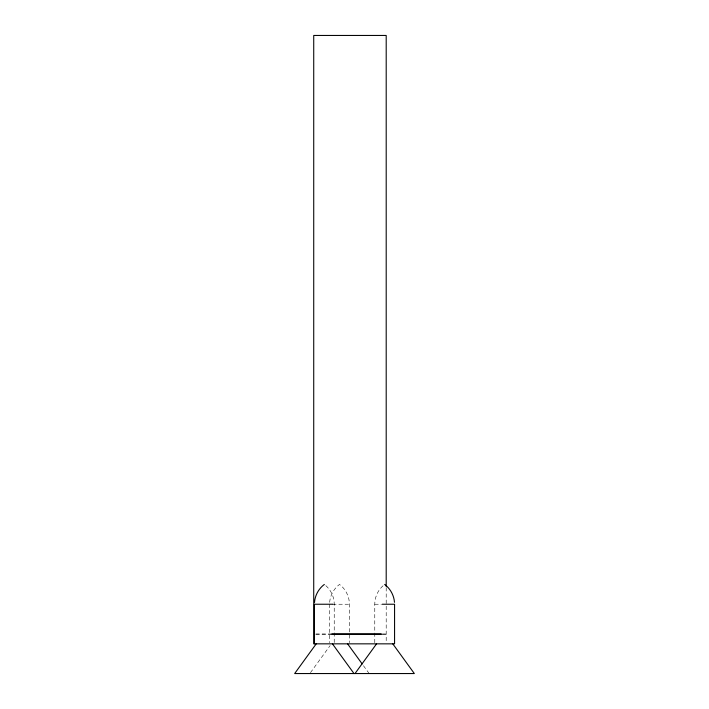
<?xml version="1.0" encoding="UTF-8"?>
<svg xmlns="http://www.w3.org/2000/svg" width="709" height="709" viewBox="0 0 709 709"><rect width="100%" height="100%" fill="white"/><g stroke="black" fill="none" stroke-linecap="round" stroke-linejoin="round"><path stroke-width="0.53" stroke-dasharray="3.54 2.66" d="M374.769 642.744L374.769 604.236C374.751 597.208 377.888 590.269 383.179 585.643M329.667 602.331C330.19 595.321 333.859 588.638 339.496 584.438C345.655 589.011 349.422 596.561 349.395 604.236L349.395 642.744M310.462 672.673L330.119 645.589M332.618 604.236L349.395 604.236M374.769 604.236L381.469 604.236M315.859 634.041L331.839 634.041M382.248 634.041L386.201 634.041M315.859 634.174L331.839 634.174M382.248 634.174L386.201 634.174M325.821 585.643C331.112 590.269 334.249 597.208 334.231 604.236L334.231 642.744M363.451 665.689L369.159 673.55M386.201 587.575L386.201 642.771M329.596 604.236L329.596 642.744"/><path stroke-width="1.06" d="M314.512 602.331C315.035 595.321 318.704 588.638 324.332 584.438M316.223 643.843L294.669 673.55L414.331 673.55L392.777 643.843M354.996 673.55L376.559 643.843M333 604.236L314.433 604.236L314.433 643.843M382.275 604.236L394.567 604.236L394.567 643.843L313.724 643.843L313.724 35.45L386.201 35.45L386.201 586.467M331.839 634.041L381.345 634.041M331.839 634.174L381.345 634.174M384.668 584.438C390.296 588.638 393.965 595.321 394.488 602.331M347.605 643.843L362.184 663.943M332.441 643.843L354.004 673.55"/></g></svg>
